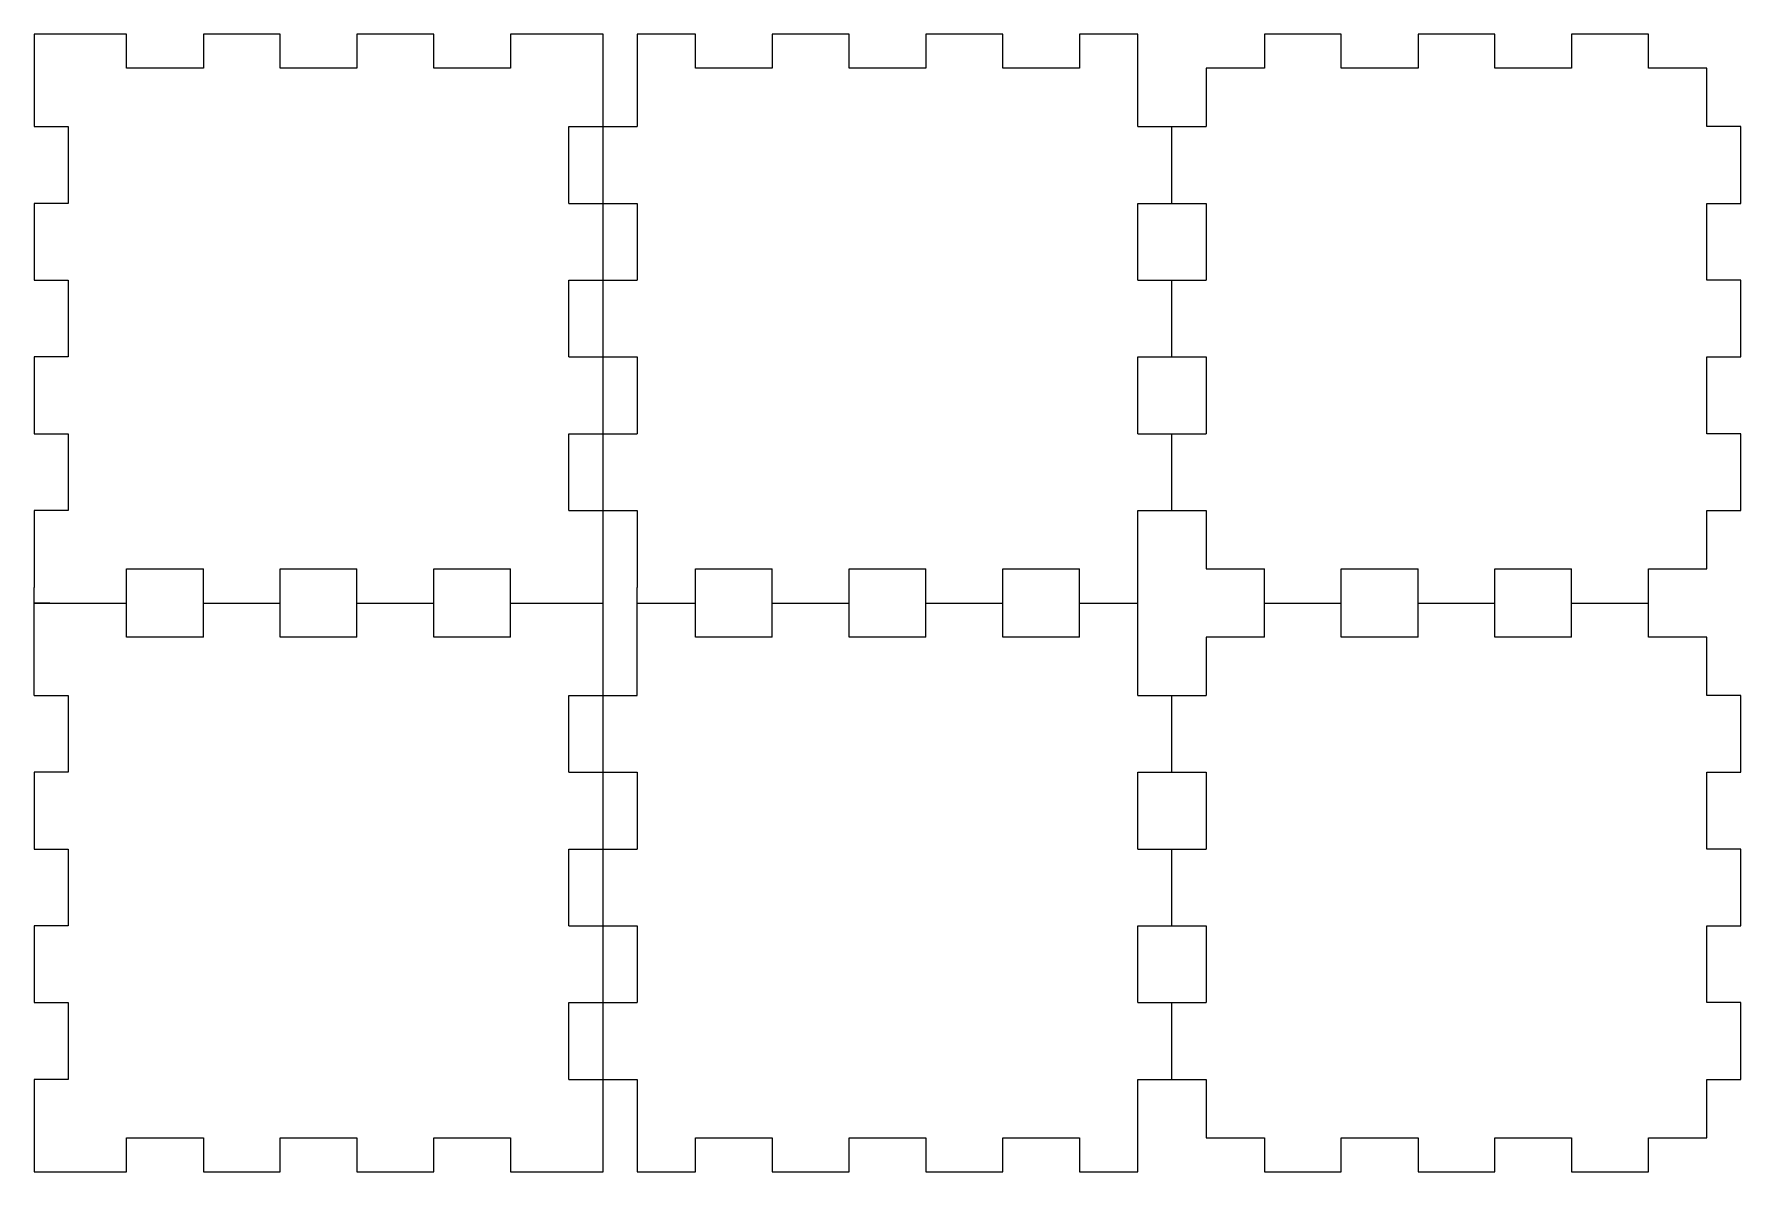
# Model space of a CAD drawing. Header units: millimetres. Extents: x 0 to 150, y 0 to 100.
import ezdxf

# ---------------------------------------------------------------- set-up
doc = ezdxf.new("R2010")
doc.units = ezdxf.units.MM

msp = doc.modelspace()

# ---------------------------------------------------------------- linework, layer by layer
at = {"layer": 'back_outsideCutPath'}
for p, q in [((0, 100), (0, 91.875)), ((1.375, 100), (0, 100)), ((8.125, 100), (1.375, 100)), ((8.125, 97), (8.125, 100)), ((21.625, 100), (14.875, 100)), ((14.875, 100), (14.875, 97)), ((21.625, 97), (21.625, 100)), ((35.125, 100), (28.375, 100)), ((28.375, 100), (28.375, 97)), ((35.125, 97), (35.125, 100)), ((50, 100), (41.875, 100)), ((41.875, 100), (41.875, 97)), ((50, 98.625), (50, 100)), ((50, 91.875), (50, 98.625)), ((14.875, 97), (8.125, 97)), ((28.375, 97), (21.625, 97)), ((41.875, 97), (35.125, 97)), ((0, 91.875), (3, 91.875)), ((3, 91.875), (3, 85.125)), ((47, 85.125), (47, 91.875)), ((47, 91.875), (53, 91.875)), ((50, 78.375), (50, 91.875)), ((3, 85.125), (0, 85.125)), ((0, 85.125), (0, 78.375)), ((47, 85.125), (53, 85.125)), ((0, 78.375), (3, 78.375)), ((3, 78.375), (3, 71.625)), ((47, 71.625), (47, 78.375)), ((47, 78.375), (53, 78.375)), ((50, 64.875), (50, 78.375)), ((3, 71.625), (0, 71.625)), ((0, 71.625), (0, 64.875)), ((47, 71.625), (53, 71.625)), ((0, 64.875), (3, 64.875)), ((3, 64.875), (3, 58.125)), ((47, 58.125), (47, 64.875)), ((47, 64.875), (53, 64.875)), ((3, 58.125), (0, 58.125)), ((0, 58.125), (0, 51.375)), ((47, 58.125), (53, 58.125)), ((8.125, 53), (14.875, 53)), ((21.625, 53), (28.375, 53)), ((35.125, 53), (41.875, 53))]:
    msp.add_line(p, q, dxfattribs=at)
at = {"layer": 'bottom_outsideCutPath'}
for p, q in [((114.875, 100), (108.125, 100)), ((108.125, 100), (108.125, 97)), ((114.875, 97), (114.875, 100)), ((128.375, 100), (121.625, 100)), ((121.625, 100), (121.625, 97)), ((128.375, 97), (128.375, 100)), ((141.875, 100), (135.125, 100)), ((135.125, 100), (135.125, 97)), ((141.875, 97), (141.875, 100)), ((103, 97), (103, 91.875)), ((108.125, 97), (103, 97)), ((121.625, 97), (114.875, 97)), ((135.125, 97), (128.375, 97)), ((147, 97), (141.875, 97)), ((147, 91.875), (147, 97)), ((150, 91.875), (147, 91.875)), ((150, 85.125), (150, 91.875)), ((103, 85.125), (103, 78.375)), ((147, 78.375), (147, 85.125)), ((147, 85.125), (150, 85.125)), ((150, 78.375), (147, 78.375)), ((150, 71.625), (150, 78.375)), ((103, 71.625), (103, 64.875)), ((147, 64.875), (147, 71.625)), ((147, 71.625), (150, 71.625)), ((150, 64.875), (147, 64.875)), ((150, 58.125), (150, 64.875)), ((103, 58.125), (103, 53)), ((147, 53), (147, 58.125)), ((147, 58.125), (150, 58.125)), ((103, 53), (108.125, 53)), ((114.875, 53), (121.625, 53)), ((128.375, 53), (135.125, 53)), ((141.875, 53), (147, 53))]:
    msp.add_line(p, q, dxfattribs=at)
at = {"layer": 'front_outsideCutPath'}
for p, q in [((50, 48.625), (50, 64.875)), ((8.125, 47), (8.125, 53)), ((14.875, 47), (14.875, 53)), ((21.625, 47), (21.625, 53)), ((28.375, 47), (28.375, 53)), ((35.125, 47), (35.125, 53)), ((41.875, 47), (41.875, 53)), ((0, 41.875), (0, 51.375)), ((0, 50), (8.125, 50)), ((1.375, 50), (0, 50)), ((14.875, 50), (21.625, 50)), ((28.375, 50), (35.125, 50)), ((41.875, 50), (50, 50)), ((50, 41.875), (50, 48.625)), ((14.875, 47), (8.125, 47)), ((28.375, 47), (21.625, 47)), ((41.875, 47), (35.125, 47)), ((0, 41.875), (3, 41.875)), ((3, 41.875), (3, 35.125)), ((47, 35.125), (47, 41.875)), ((47, 41.875), (53, 41.875)), ((50, 28.375), (50, 41.875)), ((3, 35.125), (0, 35.125)), ((0, 35.125), (0, 28.375)), ((47, 35.125), (53, 35.125)), ((0, 28.375), (3, 28.375)), ((3, 28.375), (3, 21.625)), ((47, 21.625), (47, 28.375)), ((47, 28.375), (53, 28.375)), ((50, 14.875), (50, 28.375)), ((3, 21.625), (0, 21.625)), ((0, 21.625), (0, 14.875)), ((47, 21.625), (53, 21.625)), ((0, 14.875), (3, 14.875)), ((3, 14.875), (3, 8.125)), ((47, 8.125), (47, 14.875)), ((47, 14.875), (53, 14.875)), ((50, 0), (50, 14.875)), ((3, 8.125), (0, 8.125)), ((0, 8.125), (0, 1.375)), ((47, 8.125), (53, 8.125)), ((8.125, 0), (8.125, 3)), ((8.125, 3), (14.875, 3)), ((14.875, 3), (14.875, 0)), ((21.625, 0), (21.625, 3)), ((21.625, 3), (28.375, 3)), ((28.375, 3), (28.375, 0)), ((35.125, 0), (35.125, 3)), ((35.125, 3), (41.875, 3)), ((41.875, 3), (41.875, 0)), ((0, 1.375), (0, 0)), ((0, 0), (8.125, 0)), ((14.875, 0), (21.625, 0)), ((28.375, 0), (35.125, 0)), ((41.875, 0), (48.625, 0)), ((48.625, 0), (50, 0))]:
    msp.add_line(p, q, dxfattribs=at)
at = {"layer": 'left_outsideCutPath'}
for p, q in [((97, 48.625), (97, 58.125)), ((58.125, 47), (58.125, 53)), ((64.875, 47), (64.875, 53)), ((71.625, 47), (71.625, 53)), ((78.375, 47), (78.375, 53)), ((85.125, 47), (85.125, 53)), ((91.875, 47), (91.875, 53)), ((53, 41.875), (53, 51.375)), ((53, 50), (58.125, 50)), ((64.875, 50), (71.625, 50)), ((78.375, 50), (85.125, 50)), ((91.875, 50), (97, 50)), ((97, 41.875), (97, 48.625)), ((64.875, 47), (58.125, 47)), ((78.375, 47), (71.625, 47)), ((91.875, 47), (85.125, 47)), ((97, 41.875), (103, 41.875)), ((100, 35.125), (100, 41.875)), ((53, 35.125), (53, 28.375)), ((97, 28.375), (97, 35.125)), ((97, 35.125), (103, 35.125)), ((97, 28.375), (103, 28.375)), ((100, 21.625), (100, 28.375)), ((53, 21.625), (53, 14.875)), ((97, 14.875), (97, 21.625)), ((97, 21.625), (103, 21.625)), ((97, 14.875), (103, 14.875)), ((100, 8.125), (100, 14.875)), ((53, 8.125), (53, 1.375)), ((97, 0), (97, 8.125)), ((97, 8.125), (103, 8.125)), ((58.125, 0), (58.125, 3)), ((58.125, 3), (64.875, 3)), ((64.875, 3), (64.875, 0)), ((71.625, 0), (71.625, 3)), ((71.625, 3), (78.375, 3)), ((78.375, 3), (78.375, 0)), ((85.125, 0), (85.125, 3)), ((85.125, 3), (91.875, 3)), ((91.875, 3), (91.875, 0)), ((53, 1.375), (53, 0)), ((53, 0), (58.125, 0)), ((64.875, 0), (71.625, 0)), ((78.375, 0), (85.125, 0)), ((91.875, 0), (97, 0))]:
    msp.add_line(p, q, dxfattribs=at)
at = {"layer": 'right_outsideCutPath'}
for p, q in [((53, 100), (53, 91.875)), ((58.125, 100), (53, 100)), ((58.125, 97), (58.125, 100)), ((71.625, 100), (64.875, 100)), ((64.875, 100), (64.875, 97)), ((71.625, 97), (71.625, 100)), ((85.125, 100), (78.375, 100)), ((78.375, 100), (78.375, 97)), ((85.125, 97), (85.125, 100)), ((97, 100), (91.875, 100)), ((91.875, 100), (91.875, 97)), ((97, 98.625), (97, 100)), ((97, 91.875), (97, 98.625)), ((64.875, 97), (58.125, 97)), ((78.375, 97), (71.625, 97)), ((91.875, 97), (85.125, 97)), ((97, 91.875), (103, 91.875)), ((100, 85.125), (100, 91.875)), ((53, 85.125), (53, 78.375)), ((97, 78.375), (97, 85.125)), ((97, 85.125), (103, 85.125)), ((97, 78.375), (103, 78.375)), ((100, 71.625), (100, 78.375)), ((53, 71.625), (53, 64.875)), ((97, 64.875), (97, 71.625)), ((97, 71.625), (103, 71.625)), ((97, 64.875), (103, 64.875)), ((100, 58.125), (100, 64.875)), ((53, 58.125), (53, 51.375)), ((97, 58.125), (103, 58.125)), ((58.125, 53), (64.875, 53)), ((71.625, 53), (78.375, 53)), ((85.125, 53), (91.875, 53))]:
    msp.add_line(p, q, dxfattribs=at)
at = {"layer": 'top_outsideCutPath'}
for p, q in [((108.125, 47), (108.125, 53)), ((114.875, 47), (114.875, 53)), ((121.625, 47), (121.625, 53)), ((128.375, 47), (128.375, 53)), ((135.125, 47), (135.125, 53)), ((141.875, 47), (141.875, 53)), ((108.125, 50), (114.875, 50)), ((121.625, 50), (128.375, 50)), ((135.125, 50), (141.875, 50)), ((103, 47), (103, 41.875)), ((108.125, 47), (103, 47)), ((121.625, 47), (114.875, 47)), ((135.125, 47), (128.375, 47)), ((147, 47), (141.875, 47)), ((147, 41.875), (147, 47)), ((150, 41.875), (147, 41.875)), ((150, 35.125), (150, 41.875)), ((103, 35.125), (103, 28.375)), ((147, 28.375), (147, 35.125)), ((147, 35.125), (150, 35.125)), ((150, 28.375), (147, 28.375)), ((150, 21.625), (150, 28.375)), ((103, 21.625), (103, 14.875)), ((147, 14.875), (147, 21.625)), ((147, 21.625), (150, 21.625)), ((150, 14.875), (147, 14.875)), ((150, 8.125), (150, 14.875)), ((103, 8.125), (103, 3)), ((147, 3), (147, 8.125)), ((147, 8.125), (150, 8.125)), ((103, 3), (108.125, 3)), ((108.125, 3), (108.125, 0)), ((114.875, 0), (114.875, 3)), ((114.875, 3), (121.625, 3)), ((121.625, 3), (121.625, 0)), ((128.375, 0), (128.375, 3)), ((128.375, 3), (135.125, 3)), ((135.125, 3), (135.125, 0)), ((141.875, 0), (141.875, 3)), ((141.875, 3), (147, 3)), ((108.125, 0), (114.875, 0)), ((121.625, 0), (128.375, 0)), ((135.125, 0), (141.875, 0))]:
    msp.add_line(p, q, dxfattribs=at)

doc.saveas('drawing.dxf')
